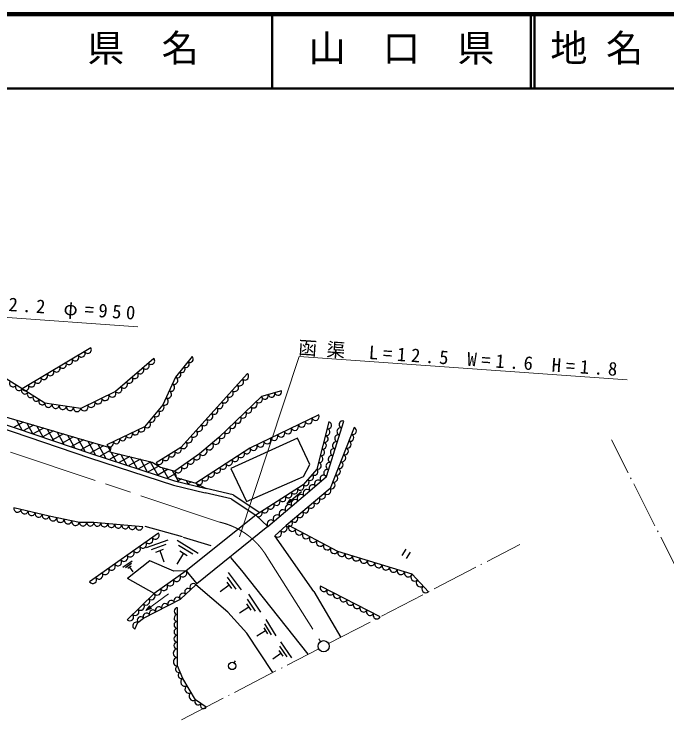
# Model space of a CAD drawing. Units: millimetres, scale not verified. Extents: x 40000 to 680000, y 20000 to 380000.
# Drawn here: x 298304 to 386056, y 285134 to 380000 of the extents above; entities that cross this region are included whole.
import ezdxf
from ezdxf.enums import TextEntityAlignment as Align

# ---------------------------------------------------------------- set-up
doc = ezdxf.new("R2010")
doc.units = ezdxf.units.MM
doc.header["$LTSCALE"] = 1000
doc.linetypes.add('CHAIN', pattern=[18.5, 12, -1.5, 3.5, -1.5])
doc.linetypes.add('USER1', pattern=[8, 6.295082, -0.786885, 0.131148, -0.786885])
for name, color, linetype, lineweight in [('M-BGD', 7, 'Continuous', 25), ('M-BMK', 2, 'CHAIN', 13), ('M-BMK-HTXT', 7, 'USER1', 13), ('M-BMK-SRVR', 3, 'Continuous', 25), ('M-STR-HTXT', 7, 'Continuous', 13), ('M-STR-STR3', 7, 'Continuous', 25), ('M-TTL', 2, 'Continuous', 140), ('M-TTL-LINE', 7, 'Continuous', 50)]:
    doc.layers.add(name, color=color, linetype=linetype, lineweight=lineweight)
doc.layers.add('M-TTL-TXT', color=7, linetype='Continuous')
doc.styles.add('ＭＳ ゴシック', font='')
doc.styles.get('ＭＳ ゴシック').set_extended_font_data('MS Gothic')

msp = doc.modelspace()

# ---------------------------------------------------------------- linework, layer by layer
at = {"layer": 'M-BGD'}
for p, q in [((285045, 328312), (308436, 320369)), ((336387, 323019), (327416, 318944)), ((338041, 319473), (336387, 323019)), ((308436, 320369), (319710, 316705)), ((327416, 318944), (329529, 314484)), ((337204, 317836), (338041, 319473)), ((329529, 314484), (337204, 317836)), ((319710, 316705), (323983, 315660)), ((327491, 314826), (323983, 315660)), ((327491, 314826), (330785, 312662)), ((330785, 312662), (321437, 305170)), ((330785, 312662), (332424, 311141)), ((315861, 311169), (320886, 309764)), ((332424, 311141), (322861, 303403)), ((316082, 308286), (318993, 309351)), ((320243, 309311), (323038, 307556)), ((321040, 309700), (324766, 308596)), ((338587, 302404), (333372, 309861)), ((318698, 308715), (316718, 307991)), ((322310, 307390), (320410, 308583)), ((317354, 307695), (318402, 308079)), ((317878, 307887), (318432, 306373)), ((321079, 307539), (320167, 306086)), ((320576, 307855), (321582, 307223)), ((350970, 308075), (350421, 307240)), ((351055, 306821), (351605, 307657)), ((312934, 305648), (314165, 306506)), ((316544, 306532), (313562, 304159)), ((319781, 305135), (316544, 306532)), ((327383, 306978), (328867, 305227)), ((314105, 306172), (313268, 305588)), ((313602, 305529), (314045, 305838)), ((313824, 305683), (314270, 305043)), ((321437, 305170), (319781, 305135)), ((321437, 305170), (322861, 303403)), ((327099, 304945), (328813, 302606)), ((328867, 305227), (337773, 293948)), ((317114, 302136), (313562, 304159)), ((326899, 303648), (327516, 302806)), ((328165, 302706), (326999, 304296)), ((327013, 299606), (322735, 303297)), ((327208, 303227), (325991, 302335)), ((329802, 302017), (331413, 299606)), ((338587, 302404), (342207, 296227)), ((329546, 300730), (330126, 299862)), ((330770, 299734), (329674, 301373)), ((329836, 300296), (328582, 299458)), ((329574, 296797), (327013, 299606)), ((332922, 296559), (331990, 298062)), ((332125, 298634), (333494, 296425)), ((332102, 297091), (330953, 296379)), ((331856, 297489), (332349, 296693)), ((333071, 291489), (329574, 296797)), ((335019, 293589), (334008, 295040)), ((334111, 295619), (335599, 293486)), ((333905, 294460), (334440, 293693)), ((334172, 294077), (333064, 293303)), ((337773, 293948), (337780, 293932)), ((327886, 292795), (328072, 293077))]:
    msp.add_line(p, q, dxfattribs=at)
msp.add_circle((327615, 292382), 494, dxfattribs=at)
at = {"layer": 'M-BMK'}
for p, q in [((280263, 326998), (325912, 311720)), ((332053, 307457), (339509, 295670))]:
    msp.add_line(p, q, dxfattribs=at)
msp.add_arc((323694, 301969), 10000, 33.28491, 77.18286, dxfattribs=at)
at = {"layer": 'M-BMK-HTXT'}
for p, q in [((391689, 296958), (378591, 322774)), ((340576, 295382), (366273, 308709)), ((320818, 285134), (339245, 294691))]:
    msp.add_line(p, q, dxfattribs=at)
at = {"layer": 'M-BMK-SRVR'}
msp.add_circle((339910, 295036), 750, dxfattribs=at)
msp.add_circle((339910, 295036), 750, dxfattribs=at)
at = {"layer": 'M-STR-HTXT'}
for p, q in [((282830, 340255), (314948, 337972)), ((328606, 309724), (336621, 333984)), ((336621, 333984), (380706, 330850)), ((334979, 314159), (335414, 314805)), ((335686, 314486), (334979, 314159)), ((335139, 314295), (335430, 314740)), ((335624, 314512), (335139, 314295)), ((335230, 314373), (335446, 314675)), ((335563, 314538), (335230, 314373)), ((335367, 314490), (335462, 314610)), ((335501, 314564), (335367, 314490)), ((335414, 314805), (335686, 314486)), ((335430, 314740), (335624, 314512)), ((335446, 314675), (335563, 314538)), ((335462, 314610), (335501, 314564)), ((316027, 299845), (319059, 302068)), ((316027, 299845), (316507, 300458)), ((316756, 300120), (316027, 299845)), ((316196, 299970), (316519, 300392)), ((316696, 300150), (316196, 299970)), ((316293, 300041), (316530, 300326)), ((316636, 300181), (316293, 300041)), ((316438, 300147), (316541, 300260)), ((316577, 300212), (316438, 300147)), ((316507, 300458), (316756, 300120)), ((316519, 300392), (316696, 300150)), ((316530, 300326), (316636, 300181)), ((316541, 300260), (316577, 300212))]:
    msp.add_line(p, q, dxfattribs=at)
at = {"layer": 'M-STR-STR3'}
for p, q in [((308622, 335136), (299375, 329622)), ((322233, 333975), (320005, 331214)), ((317086, 333723), (311946, 329266)), ((299375, 329622), (296126, 331632)), ((320005, 331214), (318297, 327478)), ((329662, 331711), (320720, 321735)), ((302443, 327701), (299375, 329622)), ((311946, 329266), (307256, 326978)), ((334253, 329351), (331569, 328583)), ((285228, 328884), (308625, 320938)), ((331569, 328583), (325831, 323104)), ((307256, 326978), (302443, 327701)), ((318297, 327478), (315851, 324505)), ((295057, 326447), (300954, 324740)), ((298636, 325411), (299353, 324122)), ((339262, 326126), (330008, 321642)), ((299542, 325149), (298321, 324471)), ((300895, 324757), (299601, 324038)), ((300000, 325016), (300762, 323645)), ((300954, 324740), (306677, 323055)), ((301364, 324619), (302171, 323168)), ((315851, 324505), (310774, 322125)), ((340631, 325186), (338993, 318830)), ((340277, 317850), (342627, 325297)), ((302241, 324361), (300880, 323605)), ((303586, 323965), (302159, 323172)), ((302733, 324216), (303580, 322691)), ((304932, 323569), (303439, 322739)), ((304101, 323813), (304989, 322214)), ((344004, 324438), (340775, 316227)), ((306277, 323172), (304718, 322306)), ((305469, 323410), (306399, 321737)), ((307625, 322777), (305998, 321873)), ((306677, 323055), (311307, 321700)), ((306836, 323008), (307803, 321268)), ((308203, 322608), (309205, 320805)), ((325831, 323104), (323236, 320886)), ((308974, 322383), (307279, 321441)), ((310322, 321988), (308571, 321015)), ((309569, 322209), (310606, 320343)), ((310935, 321809), (311206, 321321)), ((311307, 321700), (311168, 321177)), ((320720, 321735), (317410, 319702)), ((330008, 321642), (322746, 316939)), ((308625, 320938), (319874, 317282)), ((311211, 321338), (309862, 320588)), ((312424, 320868), (311153, 320162)), ((311168, 321177), (316876, 319772)), ((311305, 321144), (312007, 319880)), ((312630, 320817), (313408, 319417)), ((323236, 320886), (319926, 318556)), ((313850, 320517), (312444, 319736)), ((315277, 320166), (313736, 319309)), ((313956, 320491), (314810, 318955)), ((316704, 319815), (315027, 318883)), ((315281, 320165), (316211, 318492)), ((316606, 319839), (317612, 318029)), ((316876, 319772), (318004, 319099)), ((317749, 319252), (316318, 318456)), ((319018, 318813), (317609, 318030)), ((318004, 319099), (319926, 318556)), ((318191, 319046), (319014, 317566)), ((338993, 318830), (337182, 316726)), ((319996, 318212), (318901, 317604)), ((319548, 318663), (320385, 317157)), ((319926, 318556), (320093, 317733)), ((338073, 315932), (340277, 317850)), ((319874, 317282), (324126, 316242)), ((320093, 317733), (322746, 316939)), ((320807, 317519), (320226, 317196)), ((321432, 317332), (321709, 316833)), ((322145, 317119), (321655, 316846)), ((322746, 316939), (324126, 316242)), ((322813, 316905), (323033, 316510)), ((323340, 316639), (323085, 316497)), ((327732, 315385), (324122, 316243)), ((337182, 316726), (330785, 312662)), ((332424, 311141), (338073, 315932)), ((340775, 316227), (334870, 311260)), ((327732, 315385), (331340, 313015)), ((334979, 314159), (336954, 315844)), ((303024, 312504), (298286, 313654)), ((307078, 311682), (303024, 312504)), ((309027, 311679), (307078, 311682)), ((315591, 311082), (309027, 311679)), ((334870, 311260), (333372, 309861)), ((341826, 307773), (335224, 311249)), ((317709, 310226), (308456, 303677)), ((351800, 304729), (341826, 307773)), ((321437, 305170), (317114, 302136)), ((354024, 302356), (351800, 304729)), ((320672, 301367), (322735, 303297)), ((347508, 298977), (339495, 303119)), ((317114, 302136), (313505, 298603)), ((315696, 298798), (320672, 301367)), ((320251, 294661), (320274, 300209)), ((314537, 297337), (314952, 298228)), ((314952, 298228), (315696, 298798)), ((320290, 292382), (320251, 294661)), ((320983, 290708), (320290, 292382)), ((322672, 287812), (320983, 290708)), ((324137, 286855), (322672, 287812))]:
    msp.add_line(p, q, dxfattribs=at)
for centre, radius, start, end in [((308201, 334885), 489, 210.8091, 30.8091), ((306520, 333883), 489, 210.8091, 30.8091), ((307361, 334384), 489, 210.8091, 30.8091), ((321954, 333630), 443, 231.09857, 51.09857), ((304839, 332880), 489, 210.8091, 30.8091), ((305680, 333382), 489, 210.8091, 30.8091), ((315985, 332768), 486, 220.92303, 40.92307), ((316719, 333404), 486, 220.92303, 40.92307), ((321397, 332940), 443, 231.09857, 51.09857), ((303158, 331878), 489, 210.8091, 30.8091), ((303999, 332379), 489, 210.8091, 30.8091), ((315250, 332131), 486, 220.92303, 40.92307), ((320841, 332250), 443, 231.09857, 51.09857), ((301477, 330875), 489, 210.8091, 30.8091), ((302317, 331377), 489, 210.8091, 30.8091), ((313782, 330858), 486, 220.92303, 40.92307), ((314516, 331494), 486, 220.92303, 40.92307), ((319792, 330747), 514, 245.42706, 65.42709), ((320284, 331559), 443, 231.09857, 51.09857), ((329318, 331327), 515, 228.12909, 48.12912), ((298157, 330376), 478, 148.26553, 328.26553), ((300636, 330374), 489, 210.8091, 30.8091), ((313047, 330221), 486, 220.92303, 40.92307), ((319365, 329813), 514, 245.42706, 65.42709), ((327943, 329793), 515, 228.12909, 48.12912), ((328630, 330560), 515, 228.12909, 48.12912), ((298969, 329873), 478, 148.26553, 328.26553), ((299759, 329382), 452, 147.94736, 327.94737), ((299796, 329873), 489, 210.8091, 30.8091), ((311477, 329037), 522, 206.01274, 26.01274), ((312313, 329585), 486, 220.92303, 40.92307), ((318937, 328879), 514, 245.42706, 65.42709), ((327255, 329025), 515, 228.12909, 48.12912), ((333805, 329223), 465, 195.97231, 15.97231), ((300526, 328902), 452, 147.94736, 327.94737), ((301293, 328422), 452, 147.94736, 327.94737), ((309601, 328122), 522, 206.01274, 26.01274), ((310539, 328580), 522, 206.01274, 26.01274), ((318510, 327945), 514, 245.42706, 65.42709), ((326567, 328258), 515, 228.12909, 48.12912), ((331210, 328241), 496, 223.68219, 43.68216), ((332016, 328711), 465, 195.97231, 15.97231), ((332911, 328967), 465, 195.97231, 15.97231), ((302059, 327942), 452, 147.94736, 327.94737), ((302924, 327629), 487, 171.44815, 351.44816), ((303887, 327484), 487, 171.44815, 351.44816), ((304850, 327340), 487, 171.44815, 351.44816), ((307725, 327206), 522, 206.01274, 26.01274), ((308663, 327664), 522, 206.01274, 26.01274), ((317991, 327106), 481, 230.56061, 50.56058), ((325879, 327491), 515, 228.12909, 48.12912), ((330493, 327556), 496, 223.68219, 43.68216), ((305812, 327195), 487, 171.44815, 351.44816), ((306775, 327050), 487, 171.44815, 351.44816), ((317379, 326363), 481, 230.56061, 50.56058), ((324503, 325956), 515, 228.12909, 48.12912), ((325191, 326723), 515, 228.12909, 48.12912), ((329059, 326186), 496, 223.68219, 43.68216), ((329776, 326871), 496, 223.68219, 43.68216), ((316768, 325620), 481, 230.56061, 50.56058), ((323816, 325188), 515, 228.12909, 48.12912), ((328342, 325501), 496, 223.68219, 43.68216), ((337874, 325454), 514, 205.85457, 25.85457), ((338799, 325902), 514, 205.85457, 25.85457), ((315428, 324306), 467, 205.11168, 25.11168), ((316157, 324876), 481, 230.56061, 50.56058), ((323128, 324421), 515, 228.12909, 48.12912), ((326907, 324131), 496, 223.68219, 43.68216), ((327624, 324816), 496, 223.68219, 43.68216), ((336023, 324557), 514, 205.85457, 25.85457), ((336948, 325005), 514, 205.85457, 25.85457), ((340514, 324732), 469, 255.55231, 75.55231), ((342480, 324832), 488, 72.48752, 252.48753), ((313736, 323513), 467, 205.11168, 25.11168), ((314582, 323910), 467, 205.11168, 25.11168), ((322440, 323654), 515, 228.12909, 48.12912), ((326190, 323446), 496, 223.68219, 43.68216), ((334172, 323660), 514, 205.85457, 25.85457), ((335098, 324108), 514, 205.85457, 25.85457), ((340280, 323824), 469, 255.55231, 75.55231), ((342186, 323901), 488, 72.48752, 252.48753), ((343466, 323069), 490, 248.52966, 68.52966), ((343825, 323982), 490, 248.52966, 68.52966), ((312043, 322720), 467, 205.11168, 25.11168), ((312890, 323117), 467, 205.11168, 25.11168), ((321752, 322886), 515, 228.12909, 48.12912), ((325399, 322734), 569, 220.5224, 40.5224), ((332321, 322763), 514, 205.85457, 25.85457), ((333247, 323211), 514, 205.85457, 25.85457), ((340046, 322916), 469, 255.55231, 75.55231), ((341893, 322970), 488, 72.48752, 252.48753), ((343107, 322157), 490, 248.52966, 68.52966), ((311197, 322324), 467, 205.11168, 25.11168), ((320307, 321481), 486, 211.55569, 31.5557), ((321064, 322119), 515, 228.12909, 48.12912), ((323669, 321255), 569, 220.5224, 40.5224), ((324534, 321995), 569, 220.5224, 40.5224), ((329604, 321380), 481, 212.92542, 32.92542), ((330470, 321866), 514, 205.85457, 25.85457), ((331396, 322314), 514, 205.85457, 25.85457), ((339812, 322008), 469, 255.55231, 75.55231), ((341305, 321108), 488, 72.48752, 252.48753), ((341599, 322039), 488, 72.48752, 252.48753), ((342748, 321245), 490, 248.52966, 68.52966), ((318651, 320464), 486, 211.55569, 31.5557), ((319479, 320973), 486, 211.55569, 31.5557), ((322823, 320594), 506, 215.13132, 35.13132), ((328797, 320858), 481, 212.92542, 32.92542), ((339578, 321100), 469, 255.55231, 75.55231), ((341012, 320177), 488, 72.48752, 252.48753), ((342389, 320332), 490, 248.52966, 68.52966), ((317824, 319956), 486, 211.55569, 31.5557), ((321167, 319430), 506, 215.13132, 35.13132), ((321995, 320012), 506, 215.13132, 35.13132), ((327183, 319813), 481, 212.92542, 32.92542), ((327990, 320335), 481, 212.92542, 32.92542), ((339110, 319284), 469, 255.55231, 75.55231), ((339344, 320192), 469, 255.55231, 75.55231), ((340718, 319247), 488, 72.48752, 252.48753), ((342030, 319420), 490, 248.52966, 68.52966), ((320340, 318847), 506, 215.13132, 35.13132), ((325570, 318768), 481, 212.92542, 32.92542), ((326377, 319290), 481, 212.92542, 32.92542), ((338692, 318479), 463, 229.27545, 49.27548), ((340424, 318316), 488, 72.48752, 252.48753), ((341672, 318507), 490, 248.52966, 68.52966), ((323956, 317723), 481, 212.92542, 32.92542), ((324763, 318245), 481, 212.92542, 32.92542), ((338088, 317778), 463, 229.27545, 49.27548), ((339910, 317530), 487, 41.03693, 221.03693), ((341313, 317595), 490, 248.52966, 68.52966), ((323149, 317200), 481, 212.92542, 32.92542), ((337484, 317077), 463, 229.27545, 49.27548), ((339175, 316891), 487, 41.03693, 221.03693), ((340954, 316683), 490, 248.52966, 68.52966), ((335983, 315964), 474, 212.42871, 32.42871), ((336782, 316472), 474, 212.42871, 32.42871), ((337670, 315590), 529, 40.29758, 220.29758), ((338441, 316251), 487, 41.03693, 221.03693), ((340405, 315916), 482, 220.0722, 40.0722), ((334383, 314948), 474, 212.42871, 32.42871), ((335183, 315456), 474, 212.42871, 32.42871), ((336863, 314905), 529, 40.29758, 220.29758), ((338929, 314674), 482, 220.0722, 40.0722), ((339668, 315295), 482, 220.0722, 40.0722), ((332784, 313932), 474, 212.42871, 32.42871), ((333583, 314440), 474, 212.42871, 32.42871), ((335249, 313536), 529, 40.29758, 220.29758), ((336056, 314221), 529, 40.29758, 220.29758), ((338191, 314053), 482, 220.0722, 40.0722), ((298760, 313539), 488, 166.35638, 346.35637), ((299707, 313308), 488, 166.35638, 346.35637), ((300655, 313079), 488, 166.35638, 346.35637), ((331184, 312916), 474, 212.42871, 32.42871), ((331984, 313424), 474, 212.42871, 32.42871), ((334442, 312852), 529, 40.29758, 220.29758), ((336715, 312812), 482, 220.0722, 40.0722), ((337453, 313433), 482, 220.0722, 40.0722), ((301602, 312849), 488, 166.35638, 346.35637), ((302550, 312619), 488, 166.35638, 346.35637), ((303530, 312401), 517, 168.54779, 348.5478), ((304544, 312196), 517, 168.54779, 348.5478), ((333634, 312168), 529, 40.29758, 220.29758), ((335977, 312191), 482, 220.0722, 40.0722), ((305558, 311990), 517, 168.54779, 348.5478), ((306571, 311785), 517, 168.54779, 348.5478), ((307565, 311681), 487, 179.89554, 359.89555), ((308540, 311680), 487, 179.89554, 359.89555), ((309496, 311636), 471, 174.80688, 354.80689), ((310434, 311551), 471, 174.80688, 354.80689), ((311371, 311466), 471, 174.80688, 354.80689), ((312309, 311380), 471, 174.80688, 354.80689), ((313247, 311295), 471, 174.80688, 354.80689), ((314185, 311210), 471, 174.80688, 354.80689), ((315122, 311125), 471, 174.80688, 354.80689), ((332827, 311483), 529, 40.29758, 220.29758), ((334496, 310910), 512, 223.02008, 43.02008), ((335239, 311570), 482, 220.0722, 40.0722), ((335696, 311001), 533, 152.23431, 332.2343), ((317289, 309929), 515, 215.2886, 35.2886), ((333746, 310211), 512, 223.02008, 43.02008), ((336639, 310504), 533, 152.23431, 332.2343), ((337582, 310007), 533, 152.23431, 332.2343), ((316447, 309333), 515, 215.2886, 35.2886), ((338525, 309511), 533, 152.23431, 332.2343), ((314765, 308143), 515, 215.2886, 35.2886), ((315606, 308738), 515, 215.2886, 35.2886), ((339469, 309014), 533, 152.23431, 332.2343), ((340412, 308518), 533, 152.23431, 332.2343), ((313924, 307547), 515, 215.2886, 35.2886), ((341355, 308021), 533, 152.23431, 332.2343), ((342325, 307621), 521, 163.02722, 343.02723), ((343322, 307316), 521, 163.02722, 343.02723), ((312241, 306357), 515, 215.2886, 35.2886), ((313083, 306952), 515, 215.2886, 35.2886), ((344320, 307012), 521, 163.02722, 343.02723), ((345317, 306708), 521, 163.02722, 343.02723), ((346314, 306403), 521, 163.02722, 343.02723), ((311400, 305761), 515, 215.2886, 35.2886), ((347312, 306099), 521, 163.02722, 343.02723), ((348309, 305795), 521, 163.02722, 343.02723), ((349306, 305490), 521, 163.02722, 343.02723), ((309718, 304571), 515, 215.2886, 35.2886), ((310559, 305166), 515, 215.2886, 35.2886), ((320140, 304260), 528, 215.06096, 35.06096), ((321005, 304867), 528, 215.06096, 35.06096), ((350304, 305186), 521, 163.02722, 343.02723), ((351301, 304881), 521, 163.02722, 343.02723), ((352170, 304334), 542, 133.14853, 313.14851), ((308876, 303975), 515, 215.2886, 35.2886), ((319275, 303653), 528, 215.06096, 35.06096), ((352912, 303543), 542, 133.14853, 313.14851), ((317546, 302440), 528, 215.06096, 35.06096), ((318411, 303047), 528, 215.06096, 35.06096), ((321703, 302332), 471, 43.08813, 223.08812), ((322391, 302976), 471, 43.08813, 223.08812), ((339940, 302889), 501, 152.6626, 332.6626), ((340830, 302429), 501, 152.6626, 332.6626), ((353653, 302752), 542, 133.14853, 313.14851), ((316753, 301783), 505, 224.3913, 44.39127), ((321016, 301689), 471, 43.08813, 223.08812), ((341721, 301968), 501, 152.6626, 332.6626), ((342611, 301508), 501, 152.6626, 332.6626), ((316031, 301076), 505, 224.3913, 44.39127), ((318599, 300297), 467, 27.31332, 207.31332), ((319428, 300725), 467, 27.31332, 207.31332), ((320257, 301153), 467, 27.31332, 207.31332), ((343501, 301048), 501, 152.6626, 332.6626), ((344392, 300588), 501, 152.6626, 332.6626), ((314587, 299663), 505, 224.3913, 44.39127), ((315309, 300370), 505, 224.3913, 44.39127), ((316940, 299440), 467, 27.31332, 207.31332), ((317770, 299868), 467, 27.31332, 207.31332), ((320272, 299747), 462, 89.76031, 269.76031), ((345282, 300127), 501, 152.6626, 332.6626), ((346172, 299667), 501, 152.6626, 332.6626), ((313866, 298956), 505, 224.3913, 44.39127), ((315324, 298513), 469, 37.41953, 217.41953), ((316111, 299012), 467, 27.31332, 207.31332), ((320268, 298822), 462, 89.76031, 269.76031), ((347063, 299207), 501, 152.6626, 332.6626), ((314744, 297783), 492, 64.99854, 244.99855), ((320265, 297897), 462, 89.76031, 269.76031), ((320261, 296973), 462, 89.76031, 269.76031), ((320257, 296048), 462, 89.76031, 269.76031), ((320253, 295123), 462, 89.76031, 269.76031), ((320261, 294091), 570, 90.99036, 270.99036), ((320280, 292951), 570, 90.99036, 270.99036), ((320464, 291963), 453, 112.4881, 292.48811), ((320810, 291126), 453, 112.4881, 292.48811), ((321265, 290225), 559, 120.25327, 300.25327), ((321828, 289260), 559, 120.25327, 300.25327), ((322391, 288295), 559, 120.25327, 300.25327), ((323038, 287573), 437, 146.83261, 326.8326), ((323771, 287094), 437, 146.83261, 326.8326)]:
    msp.add_arc(centre, radius, start, end, dxfattribs=at)
at = {"layer": 'M-TTL'}
msp.add_line((680000, 380000), (40000, 380000), dxfattribs=at)
at = {"layer": 'M-TTL-LINE'}
for p, q in [((333000, 380000), (333000, 370000)), ((367750, 380000), (367750, 370000)), ((368250, 380000), (368250, 370000)), ((40000, 370000), (680000, 370000))]:
    msp.add_line(p, q, dxfattribs=at)

# ---------------------------------------------------------------- texts
at = {"layer": 'M-STR-HTXT', "char_height": 1833, "attachment_point": 7, "rotation": 356.1, "style": 'ＭＳ ゴシック'}
for s, insert in [('\\T1.49;土管\\~L=12.2\\~φ=950', (282612, 340612)), ('\\T1.52;函渠\\~L=12.5\\~W=1.6\\~H=1.8', (336453, 334090))]:
    msp.add_mtext(s, dxfattribs=dict(at, insert=insert))
at = {"layer": 'M-TTL-TXT', "style": 'ＭＳ ゴシック'}
for s, p in [('県\u3000名', (308125, 372500)), ('山\u3000口\u3000県', (337875, 372500)), ('地 名', (370380, 372500))]:
    msp.add_text(s, height=3666, dxfattribs=at).set_placement(p, align=Align.BOTTOM_LEFT)

doc.saveas('drawing.dxf')
